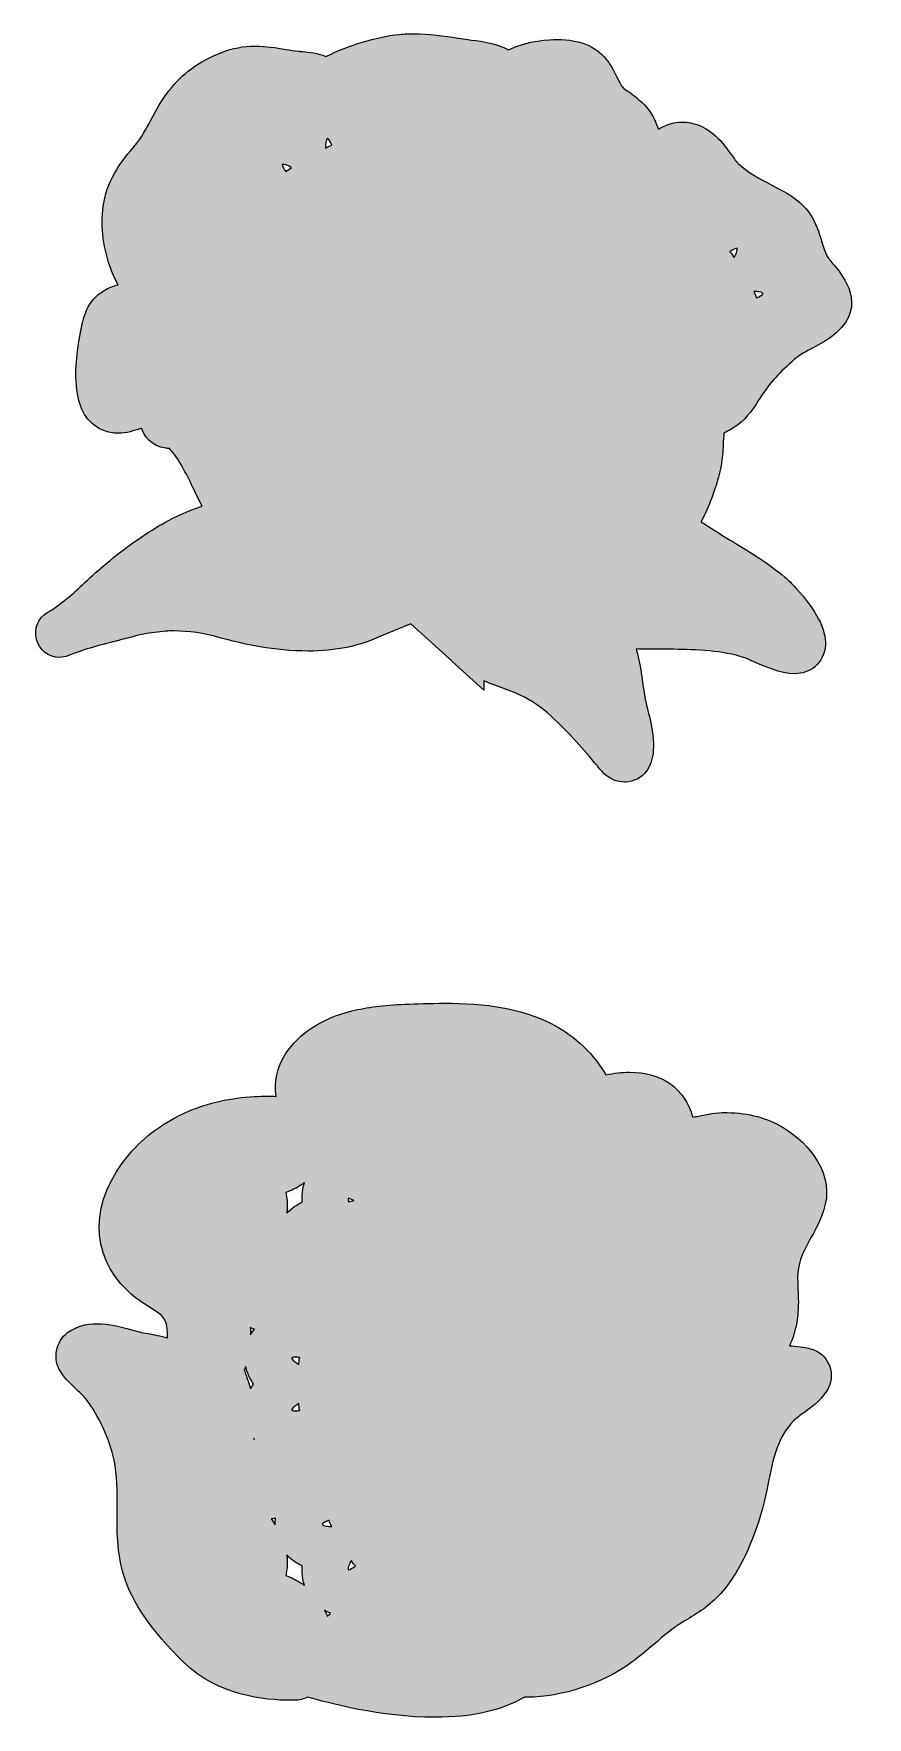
# Model space of a CAD drawing. Extents: x 28 to 2067, y -2033 to -35.
# Drawn here: x 1699 to 2067, y -777 to -35 of the extents above; entities that cross this region are included whole.
import ezdxf

# ---------------------------------------------------------------- set-up
doc = ezdxf.new("R2010")
doc.units = 0
doc.header["$MEASUREMENT"] = 0
doc.layers.add('Layer 1', color=7, linetype='Continuous', lineweight=0)

msp = doc.modelspace()

# ---------------------------------------------------------------- hatches: boundary and pattern name
at = {"layer": 'Layer 1', "true_color": 0xfe8896, "transparency": 33554687}
h = msp.add_hatch(color=241, dxfattribs=at)
h.dxf.hatch_style = 2
edge = h.paths.add_edge_path()
edge.add_spline(control_points=[(2017.99, -151.47), (2017.74, -150.48), (2017.33, -149.53), (2016.79, -148.65), (2017.69, -148.66), (2018.5, -148.72), (2019.25, -148.82), (2020.07, -148.93), (2020.69, -149.31), (2021.03, -149.6), (2020.48, -150.26), (2019.47, -150.88), (2017.99, -151.47)], knot_values=[0, 0, 0, 0, 1, 1, 1, 2, 2, 2, 3, 3, 3, 4, 4, 4, 4], degree=3, periodic=0)
edge = h.paths.add_edge_path()
edge.add_spline(control_points=[(2009.23, -131.47), (2008.95, -132.17), (2008.59, -132.9), (2008.15, -133.69), (2007.67, -132.79), (2007.04, -131.96), (2006.31, -131.24), (2007.83, -130.04), (2008.84, -129.64), (2009.45, -129.54), (2009.55, -129.98), (2009.55, -130.7), (2009.23, -131.47)], knot_values=[0, 0, 0, 0, 1, 1, 1, 2, 2, 2, 3, 3, 3, 4, 4, 4, 4], degree=3, periodic=0)
edge = h.paths.add_edge_path()
edge.add_spline(control_points=[(1827.88, -85.39), (1827.9, -84.48), (1827.96, -83.67), (1828.06, -82.93), (1828.18, -82.04), (1828.54, -81.44), (1828.82, -81.13), (1828.82, -81.13), (1828.82, -81.13), (1828.83, -81.13), (1829.48, -81.68), (1830.11, -82.7), (1830.71, -84.18), (1829.71, -84.44), (1828.76, -84.84), (1827.88, -85.39)], knot_values=[0, 0, 0, 0, 1, 1, 1, 2, 2, 2, 3, 3, 3, 4, 4, 4, 5, 5, 5, 5], degree=3, periodic=0)
edge = h.paths.add_edge_path()
edge.add_spline(control_points=[(1810.47, -95.87), (1809.49, -94.62), (1808.92, -93.57), (1808.77, -92.73), (1808.93, -92.69), (1809.12, -92.67), (1809.34, -92.67), (1809.79, -92.67), (1810.27, -92.77), (1810.71, -92.94), (1811.4, -93.23), (1812.14, -93.58), (1812.93, -94.02), (1812.01, -94.51), (1811.19, -95.14), (1810.47, -95.87)], knot_values=[0, 0, 0, 0, 1, 1, 1, 2, 2, 2, 3, 3, 3, 4, 4, 4, 5, 5, 5, 5], degree=3, periodic=0)
edge = h.paths.add_edge_path()
edge.add_spline(control_points=[(2052.24, -136.99), (2050.98, -135.47), (2049.78, -134.03), (2049.11, -132.89), (2048.14, -131.25), (2047.48, -128.95), (2046.77, -126.52), (2045.71, -122.86), (2044.38, -118.3), (2041.44, -114.17), (2037.31, -108.35), (2031.42, -105.24), (2026.69, -102.74), (2026.69, -102.74), (2024.76, -101.72), (2024.76, -101.72), (2019.38, -98.91), (2013.82, -95.99), (2009.98, -92.17), (2008.83, -91.03), (2007.71, -89.46), (2006.52, -87.79), (2004.51, -84.98), (2002.24, -81.79), (1998.85, -79.09), (1994.5, -75.63), (1990.12, -73.94), (1985.45, -73.94), (1981.19, -73.94), (1977.59, -75.4), (1974.77, -77.06), (1974.47, -76.21), (1974.11, -75.25), (1973.66, -74.22), (1970.45, -66.79), (1965.35, -63.2), (1960.85, -60.04), (1960.85, -60.04), (1959.71, -59.24), (1959.71, -59.24), (1959.54, -59.12), (1959.38, -58.98), (1959.22, -58.82), (1958.22, -57.81), (1957.39, -56.09), (1956.43, -54.09), (1954.32, -49.7), (1951.42, -43.69), (1944.04, -40.24), (1940.23, -38.46), (1935.3, -37.51), (1929.79, -37.51), (1926.95, -37.51), (1917.38, -37.85), (1908.62, -42.07), (1903.16, -39.24), (1897.42, -38.47), (1892.31, -37.79), (1892.31, -37.79), (1890.62, -37.56), (1890.62, -37.56), (1889.25, -37.36), (1887.87, -37.15), (1886.47, -36.94), (1886.47, -36.94), (1886.25, -36.91), (1886.25, -36.91), (1879.98, -35.96), (1873.49, -34.97), (1866.81, -34.97), (1864.62, -34.97), (1862.5, -35.08), (1860.51, -35.3), (1849.69, -36.48), (1838.52, -39.84), (1828.09, -45.05), (1824.52, -43.49), (1820.65, -43.15), (1817.74, -42.89), (1817.74, -42.89), (1817.58, -42.88), (1817.58, -42.88), (1816.97, -42.82), (1816.4, -42.77), (1815.9, -42.71), (1814.1, -42.47), (1812.29, -42.18), (1810.52, -41.89), (1805.97, -41.16), (1801.67, -40.46), (1796.92, -40.46), (1791.67, -40.46), (1786.83, -41.36), (1782.14, -43.22), (1771.81, -47.29), (1764.8, -52.38), (1758.7, -60.23), (1755.4, -64.44), (1753.07, -68.81), (1750.81, -73.05), (1748.68, -77.05), (1746.66, -80.83), (1744.06, -83.93), (1744.06, -83.93), (1743.88, -84.14), (1743.88, -84.14), (1738.33, -90.77), (1732.03, -98.27), (1730.05, -109.51), (1728.55, -118.14), (1729.55, -128.63), (1732.74, -137.57), (1733.7, -140.23), (1734.89, -142.97), (1736.32, -145.74), (1734.14, -146.25), (1732.1, -147.07), (1730.2, -148.2), (1722.44, -152.81), (1721.02, -160.24), (1719.99, -165.66), (1719.99, -165.66), (1719.93, -165.95), (1719.93, -165.95), (1719.88, -166.19), (1719.77, -166.73), (1719.76, -166.8), (1718.23, -175.07), (1716.88, -183.97), (1718.47, -193.85), (1719.7, -201.9), (1723.58, -207.34), (1730.02, -210), (1731.95, -210.8), (1734.05, -211.2), (1736.27, -211.2), (1740.03, -211.2), (1743.5, -210.05), (1746.29, -209.12), (1746.42, -209.08), (1746.55, -209.03), (1746.69, -208.99), (1747.87, -212.15), (1750.6, -216.81), (1757.45, -217.77), (1757.96, -217.84), (1758.49, -217.87), (1759.01, -217.88), (1763.22, -222.41), (1766.35, -228.89), (1769.38, -235.16), (1770.68, -237.86), (1772.02, -240.63), (1773.48, -243.35), (1765.53, -245.86), (1758.64, -249.57), (1755.79, -251.21), (1747.91, -255.74), (1739.85, -261.42), (1731.17, -268.56), (1727.8, -271.32), (1724.73, -274.18), (1721.75, -276.96), (1716.4, -281.94), (1711.35, -286.65), (1705.3, -290.11), (1701.08, -292.52), (1699.1, -297.35), (1700.37, -302.12), (1701.63, -306.87), (1705.69, -310.05), (1710.47, -310.05), (1711.87, -310.05), (1713.22, -309.78), (1714.48, -309.25), (1721.67, -306.29), (1729.12, -304.41), (1737.01, -302.43), (1739.38, -301.83), (1741.77, -301.23), (1744.17, -300.59), (1745.76, -300.17), (1747.35, -299.8), (1748.9, -299.5), (1748.9, -299.5), (1757.29, -298.51), (1757.29, -298.51), (1757.29, -298.51), (1757.9, -298.43), (1757.9, -298.43), (1757.9, -298.43), (1758.33, -298.41), (1758.33, -298.41), (1759.22, -298.37), (1760.13, -298.35), (1761.03, -298.35), (1767.47, -298.35), (1774.07, -299.35), (1781.78, -301.49), (1791.25, -304.12), (1805.6, -307.24), (1820.17, -307.24), (1832.42, -307.24), (1843.08, -305.06), (1851.86, -300.75), (1851.86, -300.75), (1865.49, -295.18), (1865.49, -295.18), (1865.49, -295.18), (1882.6, -310.73), (1882.6, -310.73), (1882.6, -310.73), (1883.5, -311.56), (1883.59, -311.64), (1883.59, -311.64), (1897.69, -324.43), (1897.69, -324.43), (1897.69, -324.43), (1897.69, -320.31), (1897.69, -320.31), (1900.91, -321.73), (1904.15, -322.93), (1907.32, -324.1), (1907.32, -324.1), (1909.69, -324.98), (1909.69, -324.98), (1921.16, -329.26), (1927.75, -335.7), (1937.24, -345.79), (1940.47, -349.24), (1943.6, -352.92), (1946.63, -356.48), (1946.63, -356.48), (1947.67, -357.7), (1947.67, -357.7), (1947.76, -357.8), (1947.86, -357.93), (1947.99, -358.09), (1947.99, -358.09), (1948.05, -358.18), (1948.05, -358.18), (1949.8, -360.4), (1953.45, -365.03), (1959.64, -365.03), (1959.64, -365.03), (1959.7, -365.03), (1959.7, -365.03), (1959.7, -365.03), (1960.1, -365.02), (1960.1, -365.02), (1963.87, -364.87), (1967.19, -363.17), (1969.44, -360.22), (1973.11, -355.44), (1973.51, -348.23), (1970.77, -336.12), (1970.33, -334.2), (1969.89, -332.44), (1969.53, -331.03), (1969.35, -330.33), (1968.99, -328.89), (1968.93, -328.57), (1968.64, -326.75), (1968.38, -324.96), (1968.09, -323.01), (1967.27, -317.32), (1966.48, -311.89), (1965, -306.31), (1967.59, -306.44), (1970.14, -306.47), (1972.58, -306.47), (1973.67, -306.47), (1974.75, -306.46), (1975.87, -306.45), (1976.91, -306.45), (1977.94, -306.44), (1978.96, -306.44), (1979.84, -306.44), (1980.7, -306.45), (1981.59, -306.46), (1991.54, -306.57), (2002.97, -306.95), (2012.73, -310.19), (2013.19, -310.35), (2014.71, -311.03), (2015.83, -311.53), (2021.23, -313.94), (2028.63, -317.24), (2034.79, -317.24), (2038.36, -317.24), (2041.38, -316.2), (2043.78, -314.14), (2046.59, -311.7), (2048.19, -308.39), (2048.41, -304.56), (2048.8, -297.71), (2044.44, -289.26), (2035.43, -279.45), (2033.68, -277.53), (2031.9, -275.77), (2030.52, -274.58), (2023.47, -268.61), (2015.6, -263.87), (2007.98, -259.28), (2006.98, -258.67), (2005.98, -258.07), (2005.01, -257.48), (2003.44, -256.52), (2001.79, -255.44), (2000.03, -254.29), (1997.93, -252.93), (1995.79, -251.53), (1993.57, -250.19), (1994.29, -248.88), (1994.94, -247.57), (1995.55, -246.23), (1998.75, -239.29), (2001.12, -232.15), (2002.4, -225.58), (2003.03, -222.33), (2003.18, -219.22), (2003.32, -216.21), (2003.41, -214.4), (2003.49, -212.66), (2003.68, -211.06), (2005.91, -210.01), (2007.86, -208.87), (2009.6, -207.58), (2014.13, -204.25), (2016.82, -199.98), (2018.99, -196.53), (2019.58, -195.6), (2020.19, -194.63), (2020.82, -193.73), (2024.52, -188.29), (2029.46, -183.06), (2035.9, -177.73), (2036.11, -177.56), (2036.31, -177.4), (2036.58, -177.2), (2038.29, -175.92), (2040.44, -174.79), (2042.72, -173.6), (2046.21, -171.77), (2049.81, -169.88), (2053.23, -166.87), (2066.94, -154.72), (2056.26, -141.84), (2052.24, -136.99)], knot_values=[0, 0, 0, 0, 1, 1, 1, 2, 2, 2, 3, 3, 3, 4, 4, 4, 5, 5, 5, 6, 6, 6, 7, 7, 7, 8, 8, 8, 9, 9, 9, 10, 10, 10, 11, 11, 11, 12, 12, 12, 13, 13, 13, 14, 14, 14, 15, 15, 15, 16, 16, 16, 17, 17, 17, 18, 18, 18, 19, 19, 19, 20, 20, 20, 21, 21, 21, 22, 22, 22, 23, 23, 23, 24, 24, 24, 25, 25, 25, 26, 26, 26, 27, 27, 27, 28, 28, 28, 29, 29, 29, 30, 30, 30, 31, 31, 31, 32, 32, 32, 33, 33, 33, 34, 34, 34, 35, 35, 35, 36, 36, 36, 37, 37, 37, 38, 38, 38, 39, 39, 39, 40, 40, 40, 41, 41, 41, 42, 42, 42, 43, 43, 43, 44, 44, 44, 45, 45, 45, 46, 46, 46, 47, 47, 47, 48, 48, 48, 49, 49, 49, 50, 50, 50, 51, 51, 51, 52, 52, 52, 53, 53, 53, 54, 54, 54, 55, 55, 55, 56, 56, 56, 57, 57, 57, 58, 58, 58, 59, 59, 59, 60, 60, 60, 61, 61, 61, 62, 62, 62, 63, 63, 63, 64, 64, 64, 65, 65, 65, 66, 66, 66, 67, 67, 67, 68, 68, 68, 69, 69, 69, 70, 70, 70, 71, 71, 71, 72, 72, 72, 73, 73, 73, 74, 74, 74, 75, 75, 75, 76, 76, 76, 77, 77, 77, 78, 78, 78, 79, 79, 79, 80, 80, 80, 81, 81, 81, 82, 82, 82, 83, 83, 83, 84, 84, 84, 85, 85, 85, 86, 86, 86, 87, 87, 87, 88, 88, 88, 89, 89, 89, 90, 90, 90, 91, 91, 91, 92, 92, 92, 93, 93, 93, 94, 94, 94, 95, 95, 95, 96, 96, 96, 97, 97, 97, 98, 98, 98, 99, 99, 99, 100, 100, 100, 101, 101, 101, 102, 102, 102, 103, 103, 103, 104, 104, 104, 105, 105, 105, 106, 106, 106, 107, 107, 107, 108, 108, 108, 109, 109, 109, 110, 110, 110, 111, 111, 111, 112, 112, 112, 113, 113, 113, 114, 114, 114, 115, 115, 115, 116, 116, 116, 116], degree=3, periodic=0)
h = msp.add_hatch(color=241, dxfattribs=at)
h.dxf.hatch_style = 2
edge = h.paths.add_edge_path()
edge.add_spline(control_points=[(1837.98, -712.39), (1837.89, -711.95), (1837.88, -711.24), (1838.2, -710.46), (1838.48, -709.76), (1838.84, -709.04), (1839.28, -708.25), (1839.77, -709.15), (1840.39, -709.99), (1841.12, -710.7), (1839.87, -711.69), (1838.82, -712.26), (1837.98, -712.39)], knot_values=[0, 0, 0, 0, 1, 1, 1, 2, 2, 2, 3, 3, 3, 4, 4, 4, 4], degree=3, periodic=0)
edge = h.paths.add_edge_path()
edge.add_spline(control_points=[(1837.98, -548.54), (1838.63, -548.64), (1839.42, -549.01), (1840.32, -549.64), (1839.57, -549.77), (1838.82, -549.94), (1838.07, -550.1), (1837.89, -549.48), (1837.9, -548.9), (1837.98, -548.54)], knot_values=[0, 0, 0, 0, 1, 1, 1, 2, 2, 2, 3, 3, 3, 3], degree=3, periodic=0)
edge = h.paths.add_edge_path()
edge.add_spline(control_points=[(1828.18, -693.12), (1827.37, -693.01), (1826.74, -692.64), (1826.4, -692.33), (1826.95, -691.69), (1827.97, -691.06), (1829.44, -690.46), (1829.7, -691.45), (1830.1, -692.4), (1830.64, -693.3), (1829.74, -693.27), (1828.93, -693.21), (1828.18, -693.12)], knot_values=[0, 0, 0, 0, 1, 1, 1, 2, 2, 2, 3, 3, 3, 4, 4, 4, 4], degree=3, periodic=0)
edge = h.paths.add_edge_path()
edge.add_spline(control_points=[(1828.82, -733), (1828.75, -732.87), (1828.68, -732.73), (1828.61, -732.58), (1828.22, -731.83), (1827.81, -731.05), (1827.36, -730.23), (1828.22, -730.73), (1829.11, -731.17), (1830.04, -731.55), (1829.59, -731.99), (1829.18, -732.48), (1828.82, -733)], knot_values=[0, 0, 0, 0, 1, 1, 1, 2, 2, 2, 3, 3, 3, 4, 4, 4, 4], degree=3, periodic=0)
edge = h.paths.add_edge_path()
edge.add_spline(control_points=[(1817.03, -718.14), (1814.91, -716.81), (1812.72, -715.75), (1810.42, -714.94), (1810.87, -712.54), (1811.04, -710.12), (1810.95, -707.61), (1810.92, -707), (1810.88, -706.39), (1810.81, -705.8), (1812, -707.11), (1813.39, -708.27), (1814.95, -709.26), (1815.84, -709.82), (1816.73, -710.32), (1817.64, -710.76), (1817.57, -711.77), (1817.56, -712.81), (1817.6, -713.85), (1817.68, -715.7), (1818.01, -717.5), (1818.55, -719.19), (1818.07, -718.82), (1817.56, -718.48), (1817.03, -718.14)], knot_values=[0, 0, 0, 0, 1, 1, 1, 2, 2, 2, 3, 3, 3, 4, 4, 4, 5, 5, 5, 6, 6, 6, 7, 7, 7, 8, 8, 8, 8], degree=3, periodic=0)
edge = h.paths.add_edge_path()
edge.add_spline(control_points=[(1816.49, -642.14), (1815.82, -642.25), (1815.21, -642.3), (1814.67, -642.3), (1813.95, -642.3), (1813.37, -642.2), (1812.92, -642.05), (1813.07, -641.63), (1813.43, -640.99), (1814.08, -640.49), (1814.67, -640.02), (1815.35, -639.57), (1816.12, -639.1), (1816.09, -640.14), (1816.22, -641.17), (1816.49, -642.14)], knot_values=[0, 0, 0, 0, 1, 1, 1, 2, 2, 2, 3, 3, 3, 4, 4, 4, 5, 5, 5, 5], degree=3, periodic=0)
edge = h.paths.add_edge_path()
edge.add_spline(control_points=[(1816.12, -621.83), (1815.35, -621.37), (1814.67, -620.9), (1814.08, -620.45), (1813.43, -619.95), (1813.07, -619.31), (1812.93, -618.89), (1813.37, -618.71), (1813.94, -618.64), (1814.67, -618.64), (1815.21, -618.64), (1815.82, -618.69), (1816.49, -618.79), (1816.22, -619.77), (1816.09, -620.8), (1816.12, -621.83)], knot_values=[0, 0, 0, 0, 1, 1, 1, 2, 2, 2, 3, 3, 3, 4, 4, 4, 5, 5, 5, 5], degree=3, periodic=0)
edge = h.paths.add_edge_path()
edge.add_spline(control_points=[(1817.03, -542.79), (1817.56, -542.45), (1818.06, -542.12), (1818.54, -541.76), (1818, -543.45), (1817.68, -545.24), (1817.6, -547.08), (1817.56, -548.13), (1817.57, -549.15), (1817.64, -550.17), (1816.73, -550.62), (1815.84, -551.11), (1814.95, -551.67), (1813.4, -552.65), (1812.01, -553.83), (1810.8, -555.17), (1810.88, -554.57), (1810.92, -553.95), (1810.95, -553.32), (1811.04, -550.82), (1810.87, -548.39), (1810.42, -546), (1812.72, -545.19), (1814.91, -544.13), (1817.03, -542.79)], knot_values=[0, 0, 0, 0, 1, 1, 1, 2, 2, 2, 3, 3, 3, 4, 4, 4, 5, 5, 5, 6, 6, 6, 7, 7, 7, 8, 8, 8, 8], degree=3, periodic=0)
edge = h.paths.add_edge_path()
edge.add_spline(control_points=[(1805.65, -692.62), (1805.16, -691.82), (1804.68, -691.06), (1804.22, -690.35), (1804.14, -690.21), (1804.06, -690.08), (1803.97, -689.95), (1804.61, -689.9), (1805.24, -689.8), (1805.84, -689.64), (1805.71, -690.61), (1805.64, -691.61), (1805.65, -692.62)], knot_values=[0, 0, 0, 0, 1, 1, 1, 2, 2, 2, 3, 3, 3, 4, 4, 4, 4], degree=3, periodic=0)
edge = h.paths.add_edge_path()
edge.add_spline(control_points=[(1794.82, -608.76), (1794.79, -607.8), (1794.75, -606.87), (1794.71, -606), (1794.7, -605.87), (1794.7, -605.74), (1794.69, -605.6), (1795.26, -605.88), (1795.86, -606.1), (1796.48, -606.26), (1795.87, -607.04), (1795.31, -607.88), (1794.82, -608.76)], knot_values=[0, 0, 0, 0, 1, 1, 1, 2, 2, 2, 3, 3, 3, 4, 4, 4, 4], degree=3, periodic=0)
edge = h.paths.add_edge_path()
edge.add_spline(control_points=[(1796.18, -654.76), (1796.2, -654.63), (1796.22, -654.49), (1796.23, -654.36), (1796.32, -654.45), (1796.4, -654.57), (1796.48, -654.68), (1796.38, -654.7), (1796.28, -654.73), (1796.18, -654.76)], knot_values=[0, 0, 0, 0, 1, 1, 1, 2, 2, 2, 3, 3, 3, 3], degree=3, periodic=0)
edge = h.paths.add_edge_path()
edge.add_spline(control_points=[(1794.8, -632.64), (1794.52, -631.69), (1794.22, -630.75), (1793.91, -629.8), (1793.66, -629.07), (1793.42, -628.35), (1793.22, -627.77), (1793.22, -627.77), (1792.95, -626.95), (1792.95, -626.95), (1792.65, -626.04), (1792.34, -625.1), (1792.04, -624.14), (1792.27, -623.68), (1792.49, -623.2), (1792.69, -622.75), (1793.07, -624.48), (1793.69, -626.19), (1794.55, -627.82), (1795.03, -628.75), (1795.56, -629.63), (1796.13, -630.46), (1795.65, -631.17), (1795.21, -631.89), (1794.8, -632.64)], knot_values=[0, 0, 0, 0, 1, 1, 1, 2, 2, 2, 3, 3, 3, 4, 4, 4, 5, 5, 5, 6, 6, 6, 7, 7, 7, 8, 8, 8, 8], degree=3, periodic=0)
edge = h.paths.add_edge_path()
edge.add_spline(control_points=[(2050.19, -622.29), (2048.76, -618.52), (2045.73, -615.82), (2041.9, -614.89), (2038.87, -614.14), (2035.74, -613.71), (2032.62, -613.62), (2032.94, -612.85), (2033.26, -612.07), (2033.56, -611.31), (2037.01, -602.51), (2036.63, -594.81), (2036.27, -587.35), (2036.27, -587.35), (2036.21, -586.17), (2036.21, -586.17), (2035.82, -577.27), (2038.06, -573.23), (2041.46, -567.1), (2043.44, -563.54), (2045.68, -559.5), (2047.56, -554.15), (2053.12, -538.24), (2041.45, -524.39), (2029.78, -517.39), (2022.75, -513.1), (2014.69, -510.93), (2005.16, -510.75), (2004.9, -510.75), (2004.64, -510.74), (2004.38, -510.74), (2000.36, -510.74), (1996.29, -511.54), (1992.36, -512.32), (1991.54, -512.48), (1990.7, -512.64), (1989.87, -512.79), (1986.48, -500.14), (1976.42, -492.96), (1961.84, -492.96), (1958.65, -492.96), (1955.15, -493.36), (1951.61, -494.1), (1946.92, -486.37), (1940.94, -480.01), (1933.81, -475.2), (1917.23, -463.99), (1896.53, -462.55), (1880.34, -462.55), (1874.11, -462.55), (1867.9, -462.8), (1862.91, -463), (1853.61, -463.35), (1846.17, -464.29), (1839.48, -465.95), (1826.11, -469.3), (1816.27, -475.69), (1810.24, -484.93), (1806.39, -490.82), (1805.01, -497.21), (1806.17, -503.61), (1804.84, -503.57), (1803.51, -503.55), (1802.17, -503.55), (1800.24, -503.55), (1798.29, -503.58), (1796.39, -503.68), (1786.25, -504.15), (1776.13, -506.45), (1767.13, -510.31), (1756.67, -514.85), (1747.94, -521.2), (1741.2, -529.2), (1723.82, -549.61), (1723.59, -573.26), (1740.61, -589.44), (1744.09, -592.75), (1747.49, -594.88), (1750.5, -596.76), (1756.22, -600.33), (1757.94, -601.43), (1758.21, -608.14), (1758.23, -608.75), (1758.23, -609.39), (1758.21, -610.04), (1755.11, -609.26), (1752.09, -608.7), (1749.52, -608.21), (1748.16, -607.96), (1746.91, -607.73), (1745.87, -607.51), (1744.7, -607.24), (1743.31, -606.87), (1741.84, -606.45), (1737.4, -605.25), (1732.36, -603.87), (1727.11, -603.87), (1722.1, -603.87), (1717.73, -605.18), (1714.09, -607.79), (1708.79, -611.68), (1707.37, -619.76), (1711.03, -625.06), (1713.24, -628.4), (1715.88, -630.86), (1718.2, -633.01), (1719.74, -634.45), (1721.2, -635.81), (1722.27, -637.2), (1727.89, -644.51), (1732.5, -654.57), (1734.6, -664.1), (1736.05, -670.69), (1735.98, -677.7), (1735.92, -685.14), (1735.83, -694.77), (1735.75, -704.74), (1738.87, -714.95), (1742.44, -726.75), (1751.08, -739.26), (1765.28, -753.19), (1780.13, -767.77), (1801.2, -769.95), (1812.43, -769.95), (1813.1, -769.95), (1813.76, -769.95), (1814.37, -769.94), (1816.35, -769.89), (1818.27, -769.4), (1819.98, -768.51), (1828.52, -771.05), (1852.44, -777.45), (1876.23, -777.45), (1892.4, -777.45), (1905.69, -774.46), (1915.74, -768.57), (1916.11, -768.57), (1916.48, -768.58), (1916.86, -768.58), (1932.21, -768.58), (1950.42, -762.46), (1963.23, -753), (1966.63, -750.49), (1969.69, -747.87), (1972.68, -745.32), (1976.98, -741.64), (1981.05, -738.15), (1985.73, -735.35), (1985.73, -735.35), (1986.37, -734.96), (1986.37, -734.96), (1992.18, -731.46), (1997.2, -728.45), (2002.28, -722.8), (2015.07, -708.45), (2020.78, -686.67), (2023.04, -674.95), (2025.27, -663.33), (2027.67, -653.19), (2034.43, -646.7), (2035.7, -645.48), (2037.24, -644.38), (2038.86, -643.21), (2041.99, -641), (2045.87, -638.21), (2048.91, -633.69), (2051.14, -630.44), (2051.63, -626.07), (2050.19, -622.29)], knot_values=[0, 0, 0, 0, 1, 1, 1, 2, 2, 2, 3, 3, 3, 4, 4, 4, 5, 5, 5, 6, 6, 6, 7, 7, 7, 8, 8, 8, 9, 9, 9, 10, 10, 10, 11, 11, 11, 12, 12, 12, 13, 13, 13, 14, 14, 14, 15, 15, 15, 16, 16, 16, 17, 17, 17, 18, 18, 18, 19, 19, 19, 20, 20, 20, 21, 21, 21, 22, 22, 22, 23, 23, 23, 24, 24, 24, 25, 25, 25, 26, 26, 26, 27, 27, 27, 28, 28, 28, 29, 29, 29, 30, 30, 30, 31, 31, 31, 32, 32, 32, 33, 33, 33, 34, 34, 34, 35, 35, 35, 36, 36, 36, 37, 37, 37, 38, 38, 38, 39, 39, 39, 40, 40, 40, 41, 41, 41, 42, 42, 42, 43, 43, 43, 44, 44, 44, 45, 45, 45, 46, 46, 46, 47, 47, 47, 48, 48, 48, 49, 49, 49, 50, 50, 50, 51, 51, 51, 52, 52, 52, 53, 53, 53, 54, 54, 54, 55, 55, 55, 56, 56, 56, 56], degree=3, periodic=0)

# ---------------------------------------------------------------- linework, layer by layer
at = {"layer": 'Layer 1'}
for points, knots in [([(2052.24, -136.99), (2050.98, -135.47), (2049.78, -134.03), (2049.11, -132.89), (2048.14, -131.25), (2047.48, -128.95), (2046.77, -126.52), (2045.71, -122.86), (2044.38, -118.3), (2041.44, -114.17), (2037.31, -108.35), (2031.42, -105.24), (2026.69, -102.74), (2026.69, -102.74), (2024.76, -101.72), (2024.76, -101.72), (2019.38, -98.91), (2013.82, -95.99), (2009.98, -92.17), (2008.83, -91.03), (2007.71, -89.46), (2006.52, -87.79), (2004.51, -84.98), (2002.24, -81.79), (1998.85, -79.09), (1994.5, -75.63), (1990.12, -73.94), (1985.45, -73.94), (1981.19, -73.94), (1977.59, -75.4), (1974.77, -77.06), (1974.47, -76.21), (1974.11, -75.25), (1973.66, -74.22), (1970.45, -66.79), (1965.35, -63.2), (1960.85, -60.04), (1960.85, -60.04), (1959.71, -59.24), (1959.71, -59.24), (1959.54, -59.12), (1959.38, -58.98), (1959.22, -58.82), (1958.22, -57.81), (1957.39, -56.09), (1956.43, -54.09), (1954.32, -49.7), (1951.42, -43.69), (1944.04, -40.24), (1940.23, -38.46), (1935.3, -37.51), (1929.79, -37.51), (1926.95, -37.51), (1917.38, -37.85), (1908.62, -42.07), (1903.16, -39.24), (1897.42, -38.47), (1892.31, -37.79), (1892.31, -37.79), (1890.62, -37.56), (1890.62, -37.56), (1889.25, -37.36), (1887.87, -37.15), (1886.47, -36.94), (1886.47, -36.94), (1886.25, -36.91), (1886.25, -36.91), (1879.98, -35.96), (1873.49, -34.97), (1866.81, -34.97), (1864.62, -34.97), (1862.5, -35.08), (1860.51, -35.3), (1849.69, -36.48), (1838.52, -39.84), (1828.09, -45.05), (1824.52, -43.49), (1820.65, -43.15), (1817.74, -42.89), (1817.74, -42.89), (1817.58, -42.88), (1817.58, -42.88), (1816.97, -42.82), (1816.4, -42.77), (1815.9, -42.71), (1814.1, -42.47), (1812.29, -42.18), (1810.52, -41.89), (1805.97, -41.16), (1801.67, -40.46), (1796.92, -40.46), (1791.67, -40.46), (1786.83, -41.36), (1782.14, -43.22), (1771.81, -47.29), (1764.8, -52.38), (1758.7, -60.23), (1755.4, -64.44), (1753.07, -68.81), (1750.81, -73.05), (1748.68, -77.05), (1746.66, -80.83), (1744.06, -83.93), (1744.06, -83.93), (1743.88, -84.14), (1743.88, -84.14), (1738.33, -90.77), (1732.03, -98.27), (1730.05, -109.51), (1728.55, -118.14), (1729.55, -128.63), (1732.74, -137.57), (1733.7, -140.23), (1734.89, -142.97), (1736.32, -145.74), (1734.14, -146.25), (1732.1, -147.07), (1730.2, -148.2), (1722.44, -152.81), (1721.02, -160.24), (1719.99, -165.66), (1719.99, -165.66), (1719.93, -165.95), (1719.93, -165.95), (1719.88, -166.19), (1719.77, -166.73), (1719.76, -166.8), (1718.23, -175.07), (1716.88, -183.97), (1718.47, -193.85), (1719.7, -201.9), (1723.58, -207.34), (1730.02, -210), (1731.95, -210.8), (1734.05, -211.2), (1736.27, -211.2), (1740.03, -211.2), (1743.5, -210.05), (1746.29, -209.12), (1746.42, -209.08), (1746.55, -209.03), (1746.69, -208.99), (1747.87, -212.15), (1750.6, -216.81), (1757.45, -217.77), (1757.96, -217.84), (1758.49, -217.87), (1759.01, -217.88), (1763.22, -222.41), (1766.35, -228.89), (1769.38, -235.16), (1770.68, -237.86), (1772.02, -240.63), (1773.48, -243.35), (1765.53, -245.86), (1758.64, -249.57), (1755.79, -251.21), (1747.91, -255.74), (1739.85, -261.42), (1731.17, -268.56), (1727.8, -271.32), (1724.73, -274.18), (1721.75, -276.96), (1716.4, -281.94), (1711.35, -286.65), (1705.3, -290.11), (1701.08, -292.52), (1699.1, -297.35), (1700.37, -302.12), (1701.63, -306.87), (1705.69, -310.05), (1710.47, -310.05), (1711.87, -310.05), (1713.22, -309.78), (1714.48, -309.25), (1721.67, -306.29), (1729.12, -304.41), (1737.01, -302.43), (1739.38, -301.83), (1741.77, -301.23), (1744.17, -300.59), (1745.76, -300.17), (1747.35, -299.8), (1748.9, -299.5), (1748.9, -299.5), (1757.29, -298.51), (1757.29, -298.51), (1757.29, -298.51), (1757.9, -298.43), (1757.9, -298.43), (1757.9, -298.43), (1758.33, -298.41), (1758.33, -298.41), (1759.22, -298.37), (1760.13, -298.35), (1761.03, -298.35), (1767.47, -298.35), (1774.07, -299.35), (1781.78, -301.49), (1791.25, -304.12), (1805.6, -307.24), (1820.17, -307.24), (1832.42, -307.24), (1843.08, -305.06), (1851.86, -300.75), (1851.86, -300.75), (1865.49, -295.18), (1865.49, -295.18), (1865.49, -295.18), (1882.6, -310.73), (1882.6, -310.73), (1882.6, -310.73), (1883.5, -311.56), (1883.59, -311.64), (1883.59, -311.64), (1897.69, -324.43), (1897.69, -324.43), (1897.69, -324.43), (1897.69, -320.31), (1897.69, -320.31), (1900.91, -321.73), (1904.15, -322.93), (1907.32, -324.1), (1907.32, -324.1), (1909.69, -324.98), (1909.69, -324.98), (1921.16, -329.26), (1927.75, -335.7), (1937.24, -345.79), (1940.47, -349.24), (1943.6, -352.92), (1946.63, -356.48), (1946.63, -356.48), (1947.67, -357.7), (1947.67, -357.7), (1947.76, -357.8), (1947.86, -357.93), (1947.99, -358.09), (1947.99, -358.09), (1948.05, -358.18), (1948.05, -358.18), (1949.8, -360.4), (1953.45, -365.03), (1959.64, -365.03), (1959.64, -365.03), (1959.7, -365.03), (1959.7, -365.03), (1959.7, -365.03), (1960.1, -365.02), (1960.1, -365.02), (1963.87, -364.87), (1967.19, -363.17), (1969.44, -360.22), (1973.11, -355.44), (1973.51, -348.23), (1970.77, -336.12), (1970.33, -334.2), (1969.89, -332.44), (1969.53, -331.03), (1969.35, -330.33), (1968.99, -328.89), (1968.93, -328.57), (1968.64, -326.75), (1968.38, -324.96), (1968.09, -323.01), (1967.27, -317.32), (1966.48, -311.89), (1965, -306.31), (1967.59, -306.44), (1970.14, -306.47), (1972.58, -306.47), (1973.67, -306.47), (1974.75, -306.46), (1975.87, -306.45), (1976.91, -306.45), (1977.94, -306.44), (1978.96, -306.44), (1979.84, -306.44), (1980.7, -306.45), (1981.59, -306.46), (1991.54, -306.57), (2002.97, -306.95), (2012.73, -310.19), (2013.19, -310.35), (2014.71, -311.03), (2015.83, -311.53), (2021.23, -313.94), (2028.63, -317.24), (2034.79, -317.24), (2038.36, -317.24), (2041.38, -316.2), (2043.78, -314.14), (2046.59, -311.7), (2048.19, -308.39), (2048.41, -304.56), (2048.8, -297.71), (2044.44, -289.26), (2035.43, -279.45), (2033.68, -277.53), (2031.9, -275.77), (2030.52, -274.58), (2023.47, -268.61), (2015.6, -263.87), (2007.98, -259.28), (2006.98, -258.67), (2005.98, -258.07), (2005.01, -257.48), (2003.44, -256.52), (2001.79, -255.44), (2000.03, -254.29), (1997.93, -252.93), (1995.79, -251.53), (1993.57, -250.19), (1994.29, -248.88), (1994.94, -247.57), (1995.55, -246.23), (1998.75, -239.29), (2001.12, -232.15), (2002.4, -225.58), (2003.03, -222.33), (2003.18, -219.22), (2003.32, -216.21), (2003.41, -214.4), (2003.49, -212.66), (2003.68, -211.06), (2005.91, -210.01), (2007.86, -208.87), (2009.6, -207.58), (2014.13, -204.25), (2016.82, -199.98), (2018.99, -196.53), (2019.58, -195.6), (2020.19, -194.63), (2020.82, -193.73), (2024.52, -188.29), (2029.46, -183.06), (2035.9, -177.73), (2036.11, -177.56), (2036.31, -177.4), (2036.58, -177.2), (2038.29, -175.92), (2040.44, -174.79), (2042.72, -173.6), (2046.21, -171.77), (2049.81, -169.88), (2053.23, -166.87), (2066.94, -154.72), (2056.26, -141.84), (2052.24, -136.99)], [0, 0, 0, 0, 1, 1, 1, 2, 2, 2, 3, 3, 3, 4, 4, 4, 5, 5, 5, 6, 6, 6, 7, 7, 7, 8, 8, 8, 9, 9, 9, 10, 10, 10, 11, 11, 11, 12, 12, 12, 13, 13, 13, 14, 14, 14, 15, 15, 15, 16, 16, 16, 17, 17, 17, 18, 18, 18, 19, 19, 19, 20, 20, 20, 21, 21, 21, 22, 22, 22, 23, 23, 23, 24, 24, 24, 25, 25, 25, 26, 26, 26, 27, 27, 27, 28, 28, 28, 29, 29, 29, 30, 30, 30, 31, 31, 31, 32, 32, 32, 33, 33, 33, 34, 34, 34, 35, 35, 35, 36, 36, 36, 37, 37, 37, 38, 38, 38, 39, 39, 39, 40, 40, 40, 41, 41, 41, 42, 42, 42, 43, 43, 43, 44, 44, 44, 45, 45, 45, 46, 46, 46, 47, 47, 47, 48, 48, 48, 49, 49, 49, 50, 50, 50, 51, 51, 51, 52, 52, 52, 53, 53, 53, 54, 54, 54, 55, 55, 55, 56, 56, 56, 57, 57, 57, 58, 58, 58, 59, 59, 59, 60, 60, 60, 61, 61, 61, 62, 62, 62, 63, 63, 63, 64, 64, 64, 65, 65, 65, 66, 66, 66, 67, 67, 67, 68, 68, 68, 69, 69, 69, 70, 70, 70, 71, 71, 71, 72, 72, 72, 73, 73, 73, 74, 74, 74, 75, 75, 75, 76, 76, 76, 77, 77, 77, 78, 78, 78, 79, 79, 79, 80, 80, 80, 81, 81, 81, 82, 82, 82, 83, 83, 83, 84, 84, 84, 85, 85, 85, 86, 86, 86, 87, 87, 87, 88, 88, 88, 89, 89, 89, 90, 90, 90, 91, 91, 91, 92, 92, 92, 93, 93, 93, 94, 94, 94, 95, 95, 95, 96, 96, 96, 97, 97, 97, 98, 98, 98, 99, 99, 99, 100, 100, 100, 101, 101, 101, 102, 102, 102, 103, 103, 103, 104, 104, 104, 105, 105, 105, 106, 106, 106, 107, 107, 107, 108, 108, 108, 109, 109, 109, 110, 110, 110, 111, 111, 111, 112, 112, 112, 113, 113, 113, 114, 114, 114, 115, 115, 115, 116, 116, 116, 116]), ([(1827.88, -85.39), (1827.9, -84.48), (1827.96, -83.67), (1828.06, -82.93), (1828.18, -82.04), (1828.54, -81.44), (1828.82, -81.13), (1828.82, -81.13), (1828.82, -81.13), (1828.83, -81.13), (1829.48, -81.68), (1830.11, -82.7), (1830.71, -84.18), (1829.71, -84.44), (1828.76, -84.84), (1827.88, -85.39)], [0, 0, 0, 0, 1, 1, 1, 2, 2, 2, 3, 3, 3, 4, 4, 4, 5, 5, 5, 5]), ([(1810.47, -95.87), (1809.49, -94.62), (1808.92, -93.57), (1808.77, -92.73), (1808.93, -92.69), (1809.12, -92.67), (1809.34, -92.67), (1809.79, -92.67), (1810.27, -92.77), (1810.71, -92.94), (1811.4, -93.23), (1812.14, -93.58), (1812.93, -94.02), (1812.01, -94.51), (1811.19, -95.14), (1810.47, -95.87)], [0, 0, 0, 0, 1, 1, 1, 2, 2, 2, 3, 3, 3, 4, 4, 4, 5, 5, 5, 5]), ([(2009.23, -131.47), (2008.95, -132.17), (2008.59, -132.9), (2008.15, -133.69), (2007.67, -132.79), (2007.04, -131.96), (2006.31, -131.24), (2007.83, -130.04), (2008.84, -129.64), (2009.45, -129.54), (2009.55, -129.98), (2009.55, -130.7), (2009.23, -131.47)], [0, 0, 0, 0, 1, 1, 1, 2, 2, 2, 3, 3, 3, 4, 4, 4, 4]), ([(2017.99, -151.47), (2017.74, -150.48), (2017.33, -149.53), (2016.79, -148.65), (2017.69, -148.66), (2018.5, -148.72), (2019.25, -148.82), (2020.07, -148.93), (2020.69, -149.31), (2021.03, -149.6), (2020.48, -150.26), (2019.47, -150.88), (2017.99, -151.47)], [0, 0, 0, 0, 1, 1, 1, 2, 2, 2, 3, 3, 3, 4, 4, 4, 4]), ([(2050.19, -622.29), (2048.76, -618.52), (2045.73, -615.82), (2041.9, -614.89), (2038.87, -614.14), (2035.74, -613.71), (2032.62, -613.62), (2032.94, -612.85), (2033.26, -612.07), (2033.56, -611.31), (2037.01, -602.51), (2036.63, -594.81), (2036.27, -587.35), (2036.27, -587.35), (2036.21, -586.17), (2036.21, -586.17), (2035.82, -577.27), (2038.06, -573.23), (2041.46, -567.1), (2043.44, -563.54), (2045.68, -559.5), (2047.56, -554.15), (2053.12, -538.24), (2041.45, -524.39), (2029.78, -517.39), (2022.75, -513.1), (2014.69, -510.93), (2005.16, -510.75), (2004.9, -510.75), (2004.64, -510.74), (2004.38, -510.74), (2000.36, -510.74), (1996.29, -511.54), (1992.36, -512.32), (1991.54, -512.48), (1990.7, -512.64), (1989.87, -512.79), (1986.48, -500.14), (1976.42, -492.96), (1961.84, -492.96), (1958.65, -492.96), (1955.15, -493.36), (1951.61, -494.1), (1946.92, -486.37), (1940.94, -480.01), (1933.81, -475.2), (1917.23, -463.99), (1896.53, -462.55), (1880.34, -462.55), (1874.11, -462.55), (1867.9, -462.8), (1862.91, -463), (1853.61, -463.35), (1846.17, -464.29), (1839.48, -465.95), (1826.11, -469.3), (1816.27, -475.69), (1810.24, -484.93), (1806.39, -490.82), (1805.01, -497.21), (1806.17, -503.61), (1804.84, -503.57), (1803.51, -503.55), (1802.17, -503.55), (1800.24, -503.55), (1798.29, -503.58), (1796.39, -503.68), (1786.25, -504.15), (1776.13, -506.45), (1767.13, -510.31), (1756.67, -514.85), (1747.94, -521.2), (1741.2, -529.2), (1723.82, -549.61), (1723.59, -573.26), (1740.61, -589.44), (1744.09, -592.75), (1747.49, -594.88), (1750.5, -596.76), (1756.22, -600.33), (1757.94, -601.43), (1758.21, -608.14), (1758.23, -608.75), (1758.23, -609.39), (1758.21, -610.04), (1755.11, -609.26), (1752.09, -608.7), (1749.52, -608.21), (1748.16, -607.96), (1746.91, -607.73), (1745.87, -607.51), (1744.7, -607.24), (1743.31, -606.87), (1741.84, -606.45), (1737.4, -605.25), (1732.36, -603.87), (1727.11, -603.87), (1722.1, -603.87), (1717.73, -605.18), (1714.09, -607.79), (1708.79, -611.68), (1707.37, -619.76), (1711.03, -625.06), (1713.24, -628.4), (1715.88, -630.86), (1718.2, -633.01), (1719.74, -634.45), (1721.2, -635.81), (1722.27, -637.2), (1727.89, -644.51), (1732.5, -654.57), (1734.6, -664.1), (1736.05, -670.69), (1735.98, -677.7), (1735.92, -685.14), (1735.83, -694.77), (1735.75, -704.74), (1738.87, -714.95), (1742.44, -726.75), (1751.08, -739.26), (1765.28, -753.19), (1780.13, -767.77), (1801.2, -769.95), (1812.43, -769.95), (1813.1, -769.95), (1813.76, -769.95), (1814.37, -769.94), (1816.35, -769.89), (1818.27, -769.4), (1819.98, -768.51), (1828.52, -771.05), (1852.44, -777.45), (1876.23, -777.45), (1892.4, -777.45), (1905.69, -774.46), (1915.74, -768.57), (1916.11, -768.57), (1916.48, -768.58), (1916.86, -768.58), (1932.21, -768.58), (1950.42, -762.46), (1963.23, -753), (1966.63, -750.49), (1969.69, -747.87), (1972.68, -745.32), (1976.98, -741.64), (1981.05, -738.15), (1985.73, -735.35), (1985.73, -735.35), (1986.37, -734.96), (1986.37, -734.96), (1992.18, -731.46), (1997.2, -728.45), (2002.28, -722.8), (2015.07, -708.45), (2020.78, -686.67), (2023.04, -674.95), (2025.27, -663.33), (2027.67, -653.19), (2034.43, -646.7), (2035.7, -645.48), (2037.24, -644.38), (2038.86, -643.21), (2041.99, -641), (2045.87, -638.21), (2048.91, -633.69), (2051.14, -630.44), (2051.63, -626.07), (2050.19, -622.29)], [0, 0, 0, 0, 1, 1, 1, 2, 2, 2, 3, 3, 3, 4, 4, 4, 5, 5, 5, 6, 6, 6, 7, 7, 7, 8, 8, 8, 9, 9, 9, 10, 10, 10, 11, 11, 11, 12, 12, 12, 13, 13, 13, 14, 14, 14, 15, 15, 15, 16, 16, 16, 17, 17, 17, 18, 18, 18, 19, 19, 19, 20, 20, 20, 21, 21, 21, 22, 22, 22, 23, 23, 23, 24, 24, 24, 25, 25, 25, 26, 26, 26, 27, 27, 27, 28, 28, 28, 29, 29, 29, 30, 30, 30, 31, 31, 31, 32, 32, 32, 33, 33, 33, 34, 34, 34, 35, 35, 35, 36, 36, 36, 37, 37, 37, 38, 38, 38, 39, 39, 39, 40, 40, 40, 41, 41, 41, 42, 42, 42, 43, 43, 43, 44, 44, 44, 45, 45, 45, 46, 46, 46, 47, 47, 47, 48, 48, 48, 49, 49, 49, 50, 50, 50, 51, 51, 51, 52, 52, 52, 53, 53, 53, 54, 54, 54, 55, 55, 55, 56, 56, 56, 56]), ([(1817.03, -542.79), (1817.56, -542.45), (1818.06, -542.12), (1818.54, -541.76), (1818, -543.45), (1817.68, -545.24), (1817.6, -547.08), (1817.56, -548.13), (1817.57, -549.15), (1817.64, -550.17), (1816.73, -550.62), (1815.84, -551.11), (1814.95, -551.67), (1813.4, -552.65), (1812.01, -553.83), (1810.8, -555.17), (1810.88, -554.57), (1810.92, -553.95), (1810.95, -553.32), (1811.04, -550.82), (1810.87, -548.39), (1810.42, -546), (1812.72, -545.19), (1814.91, -544.13), (1817.03, -542.79)], [0, 0, 0, 0, 1, 1, 1, 2, 2, 2, 3, 3, 3, 4, 4, 4, 5, 5, 5, 6, 6, 6, 7, 7, 7, 8, 8, 8, 8]), ([(1837.98, -548.54), (1838.63, -548.64), (1839.42, -549.01), (1840.32, -549.64), (1839.57, -549.77), (1838.82, -549.94), (1838.07, -550.1), (1837.89, -549.48), (1837.9, -548.9), (1837.98, -548.54)], [0, 0, 0, 0, 1, 1, 1, 2, 2, 2, 3, 3, 3, 3]), ([(1794.82, -608.76), (1794.79, -607.8), (1794.75, -606.87), (1794.71, -606), (1794.7, -605.87), (1794.7, -605.74), (1794.69, -605.6), (1795.26, -605.88), (1795.86, -606.1), (1796.48, -606.26), (1795.87, -607.04), (1795.31, -607.88), (1794.82, -608.76)], [0, 0, 0, 0, 1, 1, 1, 2, 2, 2, 3, 3, 3, 4, 4, 4, 4]), ([(1794.8, -632.64), (1794.52, -631.69), (1794.22, -630.75), (1793.91, -629.8), (1793.66, -629.07), (1793.42, -628.35), (1793.22, -627.77), (1793.22, -627.77), (1792.95, -626.95), (1792.95, -626.95), (1792.65, -626.04), (1792.34, -625.1), (1792.04, -624.14), (1792.27, -623.68), (1792.49, -623.2), (1792.69, -622.75), (1793.07, -624.48), (1793.69, -626.19), (1794.55, -627.82), (1795.03, -628.75), (1795.56, -629.63), (1796.13, -630.46), (1795.65, -631.17), (1795.21, -631.89), (1794.8, -632.64)], [0, 0, 0, 0, 1, 1, 1, 2, 2, 2, 3, 3, 3, 4, 4, 4, 5, 5, 5, 6, 6, 6, 7, 7, 7, 8, 8, 8, 8]), ([(1816.12, -621.83), (1815.35, -621.37), (1814.67, -620.9), (1814.08, -620.45), (1813.43, -619.95), (1813.07, -619.31), (1812.93, -618.89), (1813.37, -618.71), (1813.94, -618.64), (1814.67, -618.64), (1815.21, -618.64), (1815.82, -618.69), (1816.49, -618.79), (1816.22, -619.77), (1816.09, -620.8), (1816.12, -621.83)], [0, 0, 0, 0, 1, 1, 1, 2, 2, 2, 3, 3, 3, 4, 4, 4, 5, 5, 5, 5]), ([(1816.49, -642.14), (1815.82, -642.25), (1815.21, -642.3), (1814.67, -642.3), (1813.95, -642.3), (1813.37, -642.2), (1812.92, -642.05), (1813.07, -641.63), (1813.43, -640.99), (1814.08, -640.49), (1814.67, -640.02), (1815.35, -639.57), (1816.12, -639.1), (1816.09, -640.14), (1816.22, -641.17), (1816.49, -642.14)], [0, 0, 0, 0, 1, 1, 1, 2, 2, 2, 3, 3, 3, 4, 4, 4, 5, 5, 5, 5]), ([(1796.18, -654.76), (1796.2, -654.63), (1796.22, -654.49), (1796.23, -654.36), (1796.32, -654.45), (1796.4, -654.57), (1796.48, -654.68), (1796.38, -654.7), (1796.28, -654.73), (1796.18, -654.76)], [0, 0, 0, 0, 1, 1, 1, 2, 2, 2, 3, 3, 3, 3]), ([(1805.65, -692.62), (1805.16, -691.82), (1804.68, -691.06), (1804.22, -690.35), (1804.14, -690.21), (1804.06, -690.08), (1803.97, -689.95), (1804.61, -689.9), (1805.24, -689.8), (1805.84, -689.64), (1805.71, -690.61), (1805.64, -691.61), (1805.65, -692.62)], [0, 0, 0, 0, 1, 1, 1, 2, 2, 2, 3, 3, 3, 4, 4, 4, 4]), ([(1828.18, -693.12), (1827.37, -693.01), (1826.74, -692.64), (1826.4, -692.33), (1826.95, -691.69), (1827.97, -691.06), (1829.44, -690.46), (1829.7, -691.45), (1830.1, -692.4), (1830.64, -693.3), (1829.74, -693.27), (1828.93, -693.21), (1828.18, -693.12)], [0, 0, 0, 0, 1, 1, 1, 2, 2, 2, 3, 3, 3, 4, 4, 4, 4]), ([(1817.03, -718.14), (1814.91, -716.81), (1812.72, -715.75), (1810.42, -714.94), (1810.87, -712.54), (1811.04, -710.12), (1810.95, -707.61), (1810.92, -707), (1810.88, -706.39), (1810.81, -705.8), (1812, -707.11), (1813.39, -708.27), (1814.95, -709.26), (1815.84, -709.82), (1816.73, -710.32), (1817.64, -710.76), (1817.57, -711.77), (1817.56, -712.81), (1817.6, -713.85), (1817.68, -715.7), (1818.01, -717.5), (1818.55, -719.19), (1818.07, -718.82), (1817.56, -718.48), (1817.03, -718.14)], [0, 0, 0, 0, 1, 1, 1, 2, 2, 2, 3, 3, 3, 4, 4, 4, 5, 5, 5, 6, 6, 6, 7, 7, 7, 8, 8, 8, 8]), ([(1837.98, -712.39), (1837.89, -711.95), (1837.88, -711.24), (1838.2, -710.46), (1838.48, -709.76), (1838.84, -709.04), (1839.28, -708.25), (1839.77, -709.15), (1840.39, -709.99), (1841.12, -710.7), (1839.87, -711.69), (1838.82, -712.26), (1837.98, -712.39)], [0, 0, 0, 0, 1, 1, 1, 2, 2, 2, 3, 3, 3, 4, 4, 4, 4]), ([(1828.82, -733), (1828.75, -732.87), (1828.68, -732.73), (1828.61, -732.58), (1828.22, -731.83), (1827.81, -731.05), (1827.36, -730.23), (1828.22, -730.73), (1829.11, -731.17), (1830.04, -731.55), (1829.59, -731.99), (1829.18, -732.48), (1828.82, -733)], [0, 0, 0, 0, 1, 1, 1, 2, 2, 2, 3, 3, 3, 4, 4, 4, 4])]:
    msp.add_open_spline(points, degree=3, knots=knots, dxfattribs=at)

doc.saveas('drawing.dxf')
